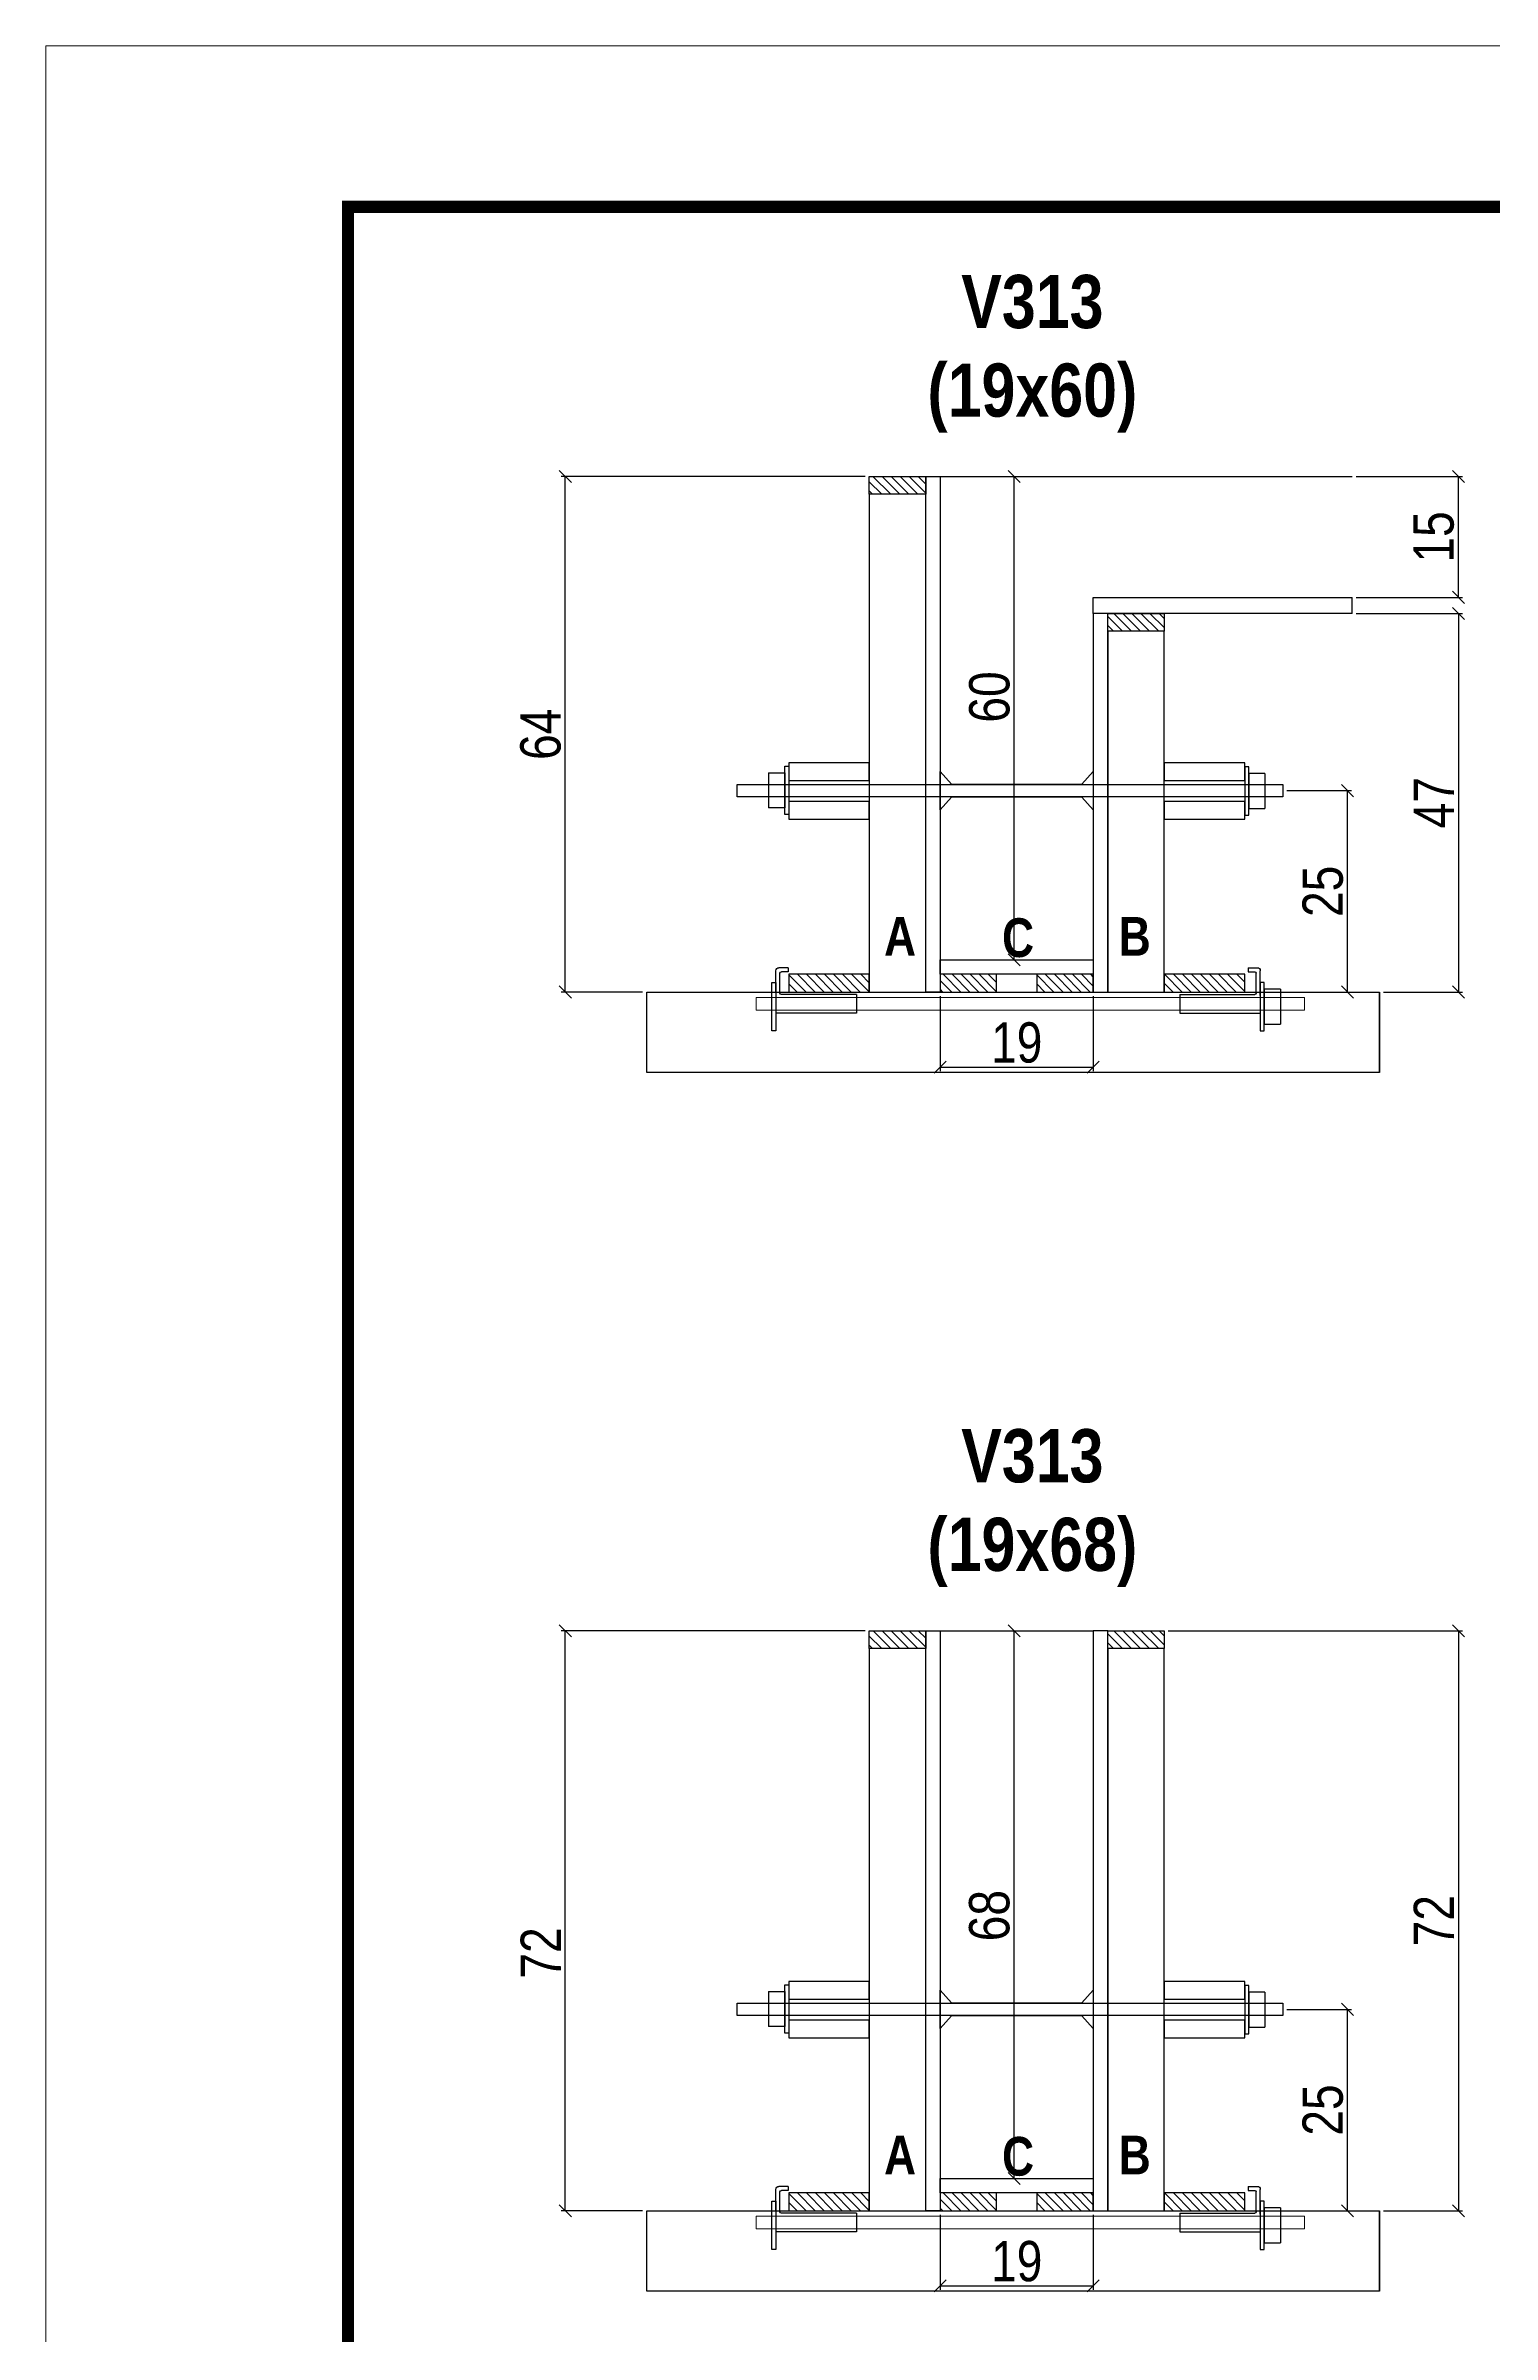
# Model space of a CAD drawing. Extents: x -3394 to 16474, y -5031 to 14397.
# Drawn here: x 9027 to 9386, y 9234 to 9802 of the extents above; entities that cross this region are included whole.
import ezdxf

# ---------------------------------------------------------------- set-up
doc = ezdxf.new("R2010")
doc.units = 0
doc.linetypes.add('DASHED', pattern=[0.75, 0.5, -0.25])
doc.layers.get('0').update_dxf_attribs({"linetype": 'CONTINUOUS'})
doc.layers.get('Defpoints').update_dxf_attribs({"linetype": 'CONTINUOUS'})
for name, color, linetype in [('1HACHURA MADEIRAS', 1, 'CONTINUOUS'), ('barrote', 251, 'CONTINUOUS'), ('COTA', 241, 'CONTINUOUS'), ('detalhes', 4, 'CONTINUOUS'), ('NOMENCLATURA', 7, 'CONTINUOUS'), ('Painéis', 200, 'CONTINUOUS'), ('presilha', 1, 'CONTINUOUS'), ('SARR_2.2x10', 60, 'CONTINUOUS'), ('SARR_2.2x7', 40, 'CONTINUOUS'), ('SARR_3.5x7', 81, 'CONTINUOUS'), ('Tubo de PVC', 51, 'CONTINUOUS')]:
    doc.layers.add(name, color=color, linetype=linetype)
for name, color, linetype, lineweight in [('CONCRETO', 251, 'CONTINUOUS', 25), ('Folhas', 255, 'CONTINUOUS', 9), ('SARRAFO DE PRESSAO', 251, 'DASHED', 9), ('SCO-___-LAJ', 2, 'CONTINUOUS', 0)]:
    doc.layers.add(name, color=color, linetype=linetype, lineweight=lineweight)
doc.styles.add('COTA TECNICA 2X', font='techl___.ttf', dxfattribs={"height": 10})
doc.styles.add('TECNICA', font='techb___.ttf', dxfattribs={"height": 10})
doc.dimstyles.new('SECAO', dxfattribs={"dimscale": 0.333333, "dimtxt": 5, "dimasz": 9, "dimexe": 3, "dimexo": 3, "dimgap": 3, "dimtad": 1, "dimdec": 1, "dimlfac": 0.5, "dimzin": 12, "dimdsep": 46, "dimtxsty": 'COTA TECNICA 2X', "dimblk1": 'OBLIQUE', "dimblk2": 'OBLIQUE', "dimsah": 1, "dimcen": 0.9, "dimclrd": 4, "dimclre": 4, "dimclrt": 240, "dimadec": 1, "dimazin": 3, "dimtfac": 1, "dimtdec": 1, "dimtmove": 0, "dimatfit": 3, "dimfxl": 1, "dimtolj": 1, "dimtzin": 12, "dimarcsym": 0})

# ---------------------------------------------------------------- blocks, each defined once
blk = doc.blocks.new('9999999999')
at = {"layer": 'Folhas'}
blk.add_lwpolyline([(98138.98, 34190.21), (99623.98, 34190.21), (99623.98, 35240.21), (98138.98, 35240.21)], close=True, dxfattribs=at)
at = {"layer": 'Folhas', "color": 30, "const_width": 3}
blk.add_lwpolyline([(98213.98, 34230.21), (99583.98, 34230.21), (99583.98, 35200.21), (98213.98, 35200.21)], close=True, dxfattribs=at)
blk = doc.blocks.new('_Oblique')
at = {"color": 0, "linetype": 'ByBlock', "lineweight": -2}
blk.add_line((-0.5, -0.5), (0.5, 0.5), dxfattribs=at)
blk = doc.blocks.new('*D512')
at = {"layer": 'COTA', "color": 4, "lineweight": -2, "transparency": 16777216}
for p, q in [((9249.26, 9566.29), (9249.26, 9547.61)), ((9287.26, 9566.29), (9287.26, 9547.61)), ((9249.26, 9548.61), (9287.26, 9548.61))]:
    blk.add_line(p, q, dxfattribs=at)
at = {"layer": 'Defpoints', "color": 0, "transparency": 16777216}
for p in [(9249.26, 9567.29), (9287.26, 9567.29), (9287.26, 9548.61)]:
    blk.add_point(p, dxfattribs=at)
at = {"layer": 'COTA', "color": 4, "lineweight": -2, "transparency": 16777216, "xscale": 3, "yscale": 3, "zscale": 3, "rotation": 180}
blk.add_blockref('_Oblique', (9249.26, 9548.61), dxfattribs=at)
at = {"layer": 'COTA', "color": 4, "lineweight": -2, "transparency": 16777216, "xscale": 3, "yscale": 3, "zscale": 3}
blk.add_blockref('_Oblique', (9287.26, 9548.61), dxfattribs=at)
at = {"layer": 'COTA', "color": 240, "transparency": 16777216, "insert": (9268.26, 9554.7), "char_height": 10, "attachment_point": 5, "style": 'COTA TECNICA 2X'}
blk.add_mtext('\\A1;19', dxfattribs=at)
blk = doc.blocks.new('PRESILHA METÁLICA 1')
at = {"layer": 'presilha'}
for p, q in [((7.5, 10.64), (7.5, 19.86)), ((12, 21), (8.64, 21)), ((9, 11.57), (9, 18.93)), ((12, 19.5), (9.57, 19.5)), ((12, 21), (12, 19.5)), ((0, 13), (6, 13)), ((0, 13), (0, 0)), ((6, 15.5), (7.5, 15.5)), ((6, -2.5), (6, 15.5)), ((6, 13), (6, 0)), ((7.5, 15.5), (7.5, -2.5)), ((37.5, 11), (9.57, 11)), ((37.5, 11), (37.5, 4.1)), ((6, 0), (0, 0)), ((37.5, 4.1), (7.5, 4.1)), ((7.5, -2.5), (6, -2.5))]:
    blk.add_line(p, q, dxfattribs=at)
for centre, radius, start, end in [((8.64, 19.86), 1.14, 90, 180), ((9.57, 18.93), 0.57, 90, 180), ((9.57, 11.57), 0.57, 180, 270)]:
    blk.add_arc(centre, radius, start, end, dxfattribs=at)
blk = doc.blocks.new('PRESILHA METÁLICA 2')
at = {"layer": 'presilha'}
for p, q in [((-5.25, 23.5), (-5.25, 22)), ((-5.25, 23.5), (-1.89, 23.5)), ((-5.25, 22), (-2.82, 22)), ((-2.25, 14.07), (-2.25, 21.43)), ((-0.75, 14.64), (-0.75, 22.36)), ((0.75, 18), (-0.75, 18)), ((-0.75, 18), (-0.75, 0)), ((0.75, 0), (0.75, 18)), ((-30.75, 13.5), (-30.75, 6.6)), ((-30.75, 13.5), (-2.82, 13.5)), ((-30.75, 6.6), (-0.75, 6.6)), ((-0.75, 0), (0.75, 0))]:
    blk.add_line(p, q, dxfattribs=at)
for centre, radius, start, end in [((-2.82, 21.43), 0.57, 0, 90), ((-1.89, 22.36), 1.14, 0, 90), ((-2.82, 14.07), 0.57, 270, 0)]:
    blk.add_arc(centre, radius, start, end, dxfattribs=at)
blk = doc.blocks.new('*D513')
at = {"layer": 'COTA', "color": 4, "lineweight": -2, "transparency": 16777216}
for p, q in [((9352.55, 9661.29), (9378.91, 9661.29)), ((9377.91, 9661.29), (9377.91, 9567.29)), ((9359.31, 9567.29), (9378.91, 9567.29))]:
    blk.add_line(p, q, dxfattribs=at)
at = {"layer": 'Defpoints', "color": 0, "transparency": 16777216}
for p in [(9351.55, 9661.29), (9358.31, 9567.29), (9377.91, 9567.29)]:
    blk.add_point(p, dxfattribs=at)
at = {"layer": 'COTA', "color": 4, "lineweight": -2, "transparency": 16777216, "xscale": 3, "yscale": 3, "zscale": 3}
for p, rotation in [((9377.91, 9661.29), 90), ((9377.91, 9567.29), 270)]:
    blk.add_blockref('_Oblique', p, dxfattribs=dict(at, rotation=rotation))
at = {"layer": 'COTA', "color": 240, "transparency": 16777216, "insert": (9371.83, 9614.29), "char_height": 10, "attachment_point": 5, "rotation": 90, "style": 'COTA TECNICA 2X'}
blk.add_mtext('\\A1;47', dxfattribs=at)
blk = doc.blocks.new('*D514')
at = {"layer": 'COTA', "color": 4, "lineweight": -2, "transparency": 16777216}
for p, q in [((9250.26, 9695.29), (9268.62, 9695.29)), ((9267.62, 9575.29), (9267.62, 9695.29)), ((9257.67, 9575.29), (9268.62, 9575.29))]:
    blk.add_line(p, q, dxfattribs=at)
at = {"layer": 'Defpoints', "color": 0, "transparency": 16777216}
for p in [(9249.26, 9695.29), (9267.62, 9695.29), (9256.67, 9575.29)]:
    blk.add_point(p, dxfattribs=at)
at = {"layer": 'COTA', "color": 4, "lineweight": -2, "transparency": 16777216, "xscale": 3, "yscale": 3, "zscale": 3}
for p, rotation in [((9267.62, 9695.29), 90), ((9267.62, 9575.29), 270)]:
    blk.add_blockref('_Oblique', p, dxfattribs=dict(at, rotation=rotation))
at = {"layer": 'COTA', "color": 240, "transparency": 16777216, "insert": (9261.52, 9640.55), "char_height": 10, "attachment_point": 5, "rotation": 90, "style": 'COTA TECNICA 2X'}
blk.add_mtext('\\A1;60', dxfattribs=at)
blk = doc.blocks.new('*D515')
at = {"layer": 'COTA', "color": 4, "lineweight": -2, "transparency": 16777216}
for p, q in [((9352.55, 9695.29), (9378.91, 9695.29)), ((9377.91, 9665.29), (9377.91, 9695.29)), ((9352.55, 9665.29), (9378.91, 9665.29))]:
    blk.add_line(p, q, dxfattribs=at)
at = {"layer": 'Defpoints', "color": 0, "transparency": 16777216}
for p in [(9351.55, 9695.29), (9377.91, 9695.29), (9351.55, 9665.29)]:
    blk.add_point(p, dxfattribs=at)
at = {"layer": 'COTA', "color": 4, "lineweight": -2, "transparency": 16777216, "xscale": 3, "yscale": 3, "zscale": 3}
for p, rotation in [((9377.91, 9695.29), 90), ((9377.91, 9665.29), 270)]:
    blk.add_blockref('_Oblique', p, dxfattribs=dict(at, rotation=rotation))
at = {"layer": 'COTA', "color": 240, "transparency": 16777216, "insert": (9371.8, 9680.29), "char_height": 10, "attachment_point": 5, "rotation": 90, "style": 'COTA TECNICA 2X'}
blk.add_mtext('\\A1;15', dxfattribs=at)
blk = doc.blocks.new('*D516')
at = {"layer": 'COTA', "color": 4, "lineweight": -2, "transparency": 16777216}
for p, q in [((9230.66, 9695.29), (9155.19, 9695.29)), ((9156.19, 9567.29), (9156.19, 9695.29)), ((9175.39, 9567.29), (9155.19, 9567.29))]:
    blk.add_line(p, q, dxfattribs=at)
at = {"layer": 'Defpoints', "color": 0, "transparency": 16777216}
for p in [(9156.19, 9695.29), (9231.66, 9695.29), (9176.39, 9567.29)]:
    blk.add_point(p, dxfattribs=at)
at = {"layer": 'COTA', "color": 4, "lineweight": -2, "transparency": 16777216, "xscale": 3, "yscale": 3, "zscale": 3}
for p, rotation in [((9156.19, 9695.29), 90), ((9156.19, 9567.29), 270)]:
    blk.add_blockref('_Oblique', p, dxfattribs=dict(at, rotation=rotation))
at = {"layer": 'COTA', "color": 240, "transparency": 16777216, "insert": (9150.08, 9631.29), "char_height": 10, "attachment_point": 5, "rotation": 90, "style": 'COTA TECNICA 2X'}
blk.add_mtext('\\A1;64', dxfattribs=at)
blk = doc.blocks.new('*D517')
at = {"layer": 'COTA', "color": 4, "lineweight": -2, "transparency": 16777216}
for p, q in [((9335.34, 9617.29), (9351.39, 9617.29)), ((9350.39, 9567.29), (9350.39, 9617.29)), ((9325.86, 9567.29), (9351.39, 9567.29))]:
    blk.add_line(p, q, dxfattribs=at)
at = {"layer": 'Defpoints', "color": 0, "transparency": 16777216}
for p in [(9334.34, 9617.29), (9350.39, 9617.29), (9324.86, 9567.29)]:
    blk.add_point(p, dxfattribs=at)
at = {"layer": 'COTA', "color": 4, "lineweight": -2, "transparency": 16777216, "xscale": 3, "yscale": 3, "zscale": 3}
for p, rotation in [((9350.39, 9617.29), 90), ((9350.39, 9567.29), 270)]:
    blk.add_blockref('_Oblique', p, dxfattribs=dict(at, rotation=rotation))
at = {"layer": 'COTA', "color": 240, "transparency": 16777216, "insert": (9344.28, 9592.29), "char_height": 10, "attachment_point": 5, "rotation": 90, "style": 'COTA TECNICA 2X'}
blk.add_mtext('\\A1;25', dxfattribs=at)
blk = doc.blocks.new('*D539')
at = {"layer": 'COTA', "color": 4, "lineweight": -2, "transparency": 16777216}
for p, q in [((9249.26, 9263.68), (9249.26, 9245.01)), ((9287.26, 9263.68), (9287.26, 9245.01)), ((9249.26, 9246.01), (9287.26, 9246.01))]:
    blk.add_line(p, q, dxfattribs=at)
at = {"layer": 'Defpoints', "color": 0, "transparency": 16777216}
for p in [(9249.26, 9264.68), (9287.26, 9264.68), (9287.26, 9246.01)]:
    blk.add_point(p, dxfattribs=at)
at = {"layer": 'COTA', "color": 4, "lineweight": -2, "transparency": 16777216, "xscale": 3, "yscale": 3, "zscale": 3, "rotation": 180}
blk.add_blockref('_Oblique', (9249.26, 9246.01), dxfattribs=at)
at = {"layer": 'COTA', "color": 4, "lineweight": -2, "transparency": 16777216, "xscale": 3, "yscale": 3, "zscale": 3}
blk.add_blockref('_Oblique', (9287.26, 9246.01), dxfattribs=at)
at = {"layer": 'COTA', "color": 240, "transparency": 16777216, "insert": (9268.26, 9252.1), "char_height": 10, "attachment_point": 5, "style": 'COTA TECNICA 2X'}
blk.add_mtext('\\A1;19', dxfattribs=at)
blk = doc.blocks.new('*D540')
at = {"layer": 'COTA', "color": 4, "lineweight": -2, "transparency": 16777216}
for p, q in [((9305.86, 9408.68), (9378.91, 9408.68)), ((9377.91, 9408.68), (9377.91, 9264.68)), ((9359.31, 9264.68), (9378.91, 9264.68))]:
    blk.add_line(p, q, dxfattribs=at)
at = {"layer": 'Defpoints', "color": 0, "transparency": 16777216}
for p in [(9304.86, 9408.68), (9358.31, 9264.68), (9377.91, 9264.68)]:
    blk.add_point(p, dxfattribs=at)
at = {"layer": 'COTA', "color": 4, "lineweight": -2, "transparency": 16777216, "xscale": 3, "yscale": 3, "zscale": 3}
for p, rotation in [((9377.91, 9408.68), 90), ((9377.91, 9264.68), 270)]:
    blk.add_blockref('_Oblique', p, dxfattribs=dict(at, rotation=rotation))
at = {"layer": 'COTA', "color": 240, "transparency": 16777216, "insert": (9371.83, 9336.68), "char_height": 10, "attachment_point": 5, "rotation": 90, "style": 'COTA TECNICA 2X'}
blk.add_mtext('\\A1;72', dxfattribs=at)
blk = doc.blocks.new('*D541')
at = {"layer": 'COTA', "color": 4, "lineweight": -2, "transparency": 16777216}
for p, q in [((9250.26, 9408.68), (9268.62, 9408.68)), ((9267.62, 9272.68), (9267.62, 9408.68)), ((9257.67, 9272.68), (9268.62, 9272.68))]:
    blk.add_line(p, q, dxfattribs=at)
at = {"layer": 'Defpoints', "color": 0, "transparency": 16777216}
for p in [(9249.26, 9408.68), (9267.62, 9408.68), (9256.67, 9272.68)]:
    blk.add_point(p, dxfattribs=at)
at = {"layer": 'COTA', "color": 4, "lineweight": -2, "transparency": 16777216, "xscale": 3, "yscale": 3, "zscale": 3}
for p, rotation in [((9267.62, 9408.68), 90), ((9267.62, 9272.68), 270)]:
    blk.add_blockref('_Oblique', p, dxfattribs=dict(at, rotation=rotation))
at = {"layer": 'COTA', "color": 240, "transparency": 16777216, "insert": (9261.5, 9337.95), "char_height": 10, "attachment_point": 5, "rotation": 90, "style": 'COTA TECNICA 2X'}
blk.add_mtext('\\A1;68', dxfattribs=at)
blk = doc.blocks.new('*D542')
at = {"layer": 'COTA', "color": 4, "lineweight": -2, "transparency": 16777216}
for p, q in [((9230.66, 9408.68), (9155.19, 9408.68)), ((9156.19, 9264.68), (9156.19, 9408.68)), ((9175.39, 9264.68), (9155.19, 9264.68))]:
    blk.add_line(p, q, dxfattribs=at)
at = {"layer": 'Defpoints', "color": 0, "transparency": 16777216}
for p in [(9156.19, 9408.68), (9231.66, 9408.68), (9176.39, 9264.68)]:
    blk.add_point(p, dxfattribs=at)
at = {"layer": 'COTA', "color": 4, "lineweight": -2, "transparency": 16777216, "xscale": 3, "yscale": 3, "zscale": 3}
for p, rotation in [((9156.19, 9408.68), 90), ((9156.19, 9264.68), 270)]:
    blk.add_blockref('_Oblique', p, dxfattribs=dict(at, rotation=rotation))
at = {"layer": 'COTA', "color": 240, "transparency": 16777216, "insert": (9150.11, 9328.68), "char_height": 10, "attachment_point": 5, "rotation": 90, "style": 'COTA TECNICA 2X'}
blk.add_mtext('\\A1;72', dxfattribs=at)
blk = doc.blocks.new('*D543')
at = {"layer": 'COTA', "color": 4, "lineweight": -2, "transparency": 16777216}
for p, q in [((9335.34, 9314.68), (9351.39, 9314.68)), ((9350.39, 9264.68), (9350.39, 9314.68)), ((9325.86, 9264.68), (9351.39, 9264.68))]:
    blk.add_line(p, q, dxfattribs=at)
at = {"layer": 'Defpoints', "color": 0, "transparency": 16777216}
for p in [(9334.34, 9314.68), (9350.39, 9314.68), (9324.86, 9264.68)]:
    blk.add_point(p, dxfattribs=at)
at = {"layer": 'COTA', "color": 4, "lineweight": -2, "transparency": 16777216, "xscale": 3, "yscale": 3, "zscale": 3}
for p, rotation in [((9350.39, 9314.68), 90), ((9350.39, 9264.68), 270)]:
    blk.add_blockref('_Oblique', p, dxfattribs=dict(at, rotation=rotation))
at = {"layer": 'COTA', "color": 240, "transparency": 16777216, "insert": (9344.28, 9289.68), "char_height": 10, "attachment_point": 5, "rotation": 90, "style": 'COTA TECNICA 2X'}
blk.add_mtext('\\A1;25', dxfattribs=at)

msp = doc.modelspace()

# ---------------------------------------------------------------- hatches: boundary and pattern name
at = {"layer": 'SARR_2.2x10'}
h = msp.add_hatch(dxfattribs=at)
h.set_pattern_fill('ANSI31', color=256, scale=0.5, angle=90)
h.set_pattern_definition([(135, (42422.6788, -113944.8838), (-1.122532015, -1.122532015), [])])
h.paths.add_polyline_path([(9231.66, 9571.69), (9231.66, 9567.29), (9211.66, 9567.29), (9211.66, 9571.69)])
h = msp.add_hatch(dxfattribs=at)
h.set_pattern_fill('ANSI31', color=256, scale=0.5, angle=90)
h.set_pattern_definition([(135, (42309.4788, -113944.8838), (-1.122532015, -1.122532015), [])])
h.paths.add_polyline_path([(9324.86, 9571.69), (9324.86, 9567.29), (9304.86, 9567.29), (9304.86, 9571.69)])
h = msp.add_hatch(dxfattribs=at)
h.set_pattern_fill('ANSI31', color=256, scale=0.5, angle=90)
h.set_pattern_definition([(135, (42422.6788, -114247.4852), (-1.122532015, -1.122532015), [])])
h.paths.add_polyline_path([(9231.66, 9269.08), (9231.66, 9264.68), (9211.66, 9264.68), (9211.66, 9269.08)])
h = msp.add_hatch(dxfattribs=at)
h.set_pattern_fill('ANSI31', color=256, scale=0.5, angle=90)
h.set_pattern_definition([(135, (42309.4788, -114247.4852), (-1.122532015, -1.122532015), [])])
h.paths.add_polyline_path([(9324.86, 9269.08), (9324.86, 9264.68), (9304.86, 9264.68), (9304.86, 9269.08)])
at = {"layer": 'SARR_2.2x7'}
h = msp.add_hatch(dxfattribs=at)
h.set_pattern_fill('ANSI31', color=256, scale=0.5, angle=90)
h.set_pattern_definition([(135, (42313.4788, -113821.2838), (-1.122532015, -1.122532015), [])])
h.paths.add_polyline_path([(9245.66, 9695.29), (9245.66, 9690.89), (9231.66, 9690.89), (9231.66, 9695.29)])
h = msp.add_hatch(dxfattribs=at)
h.set_pattern_fill('ANSI31', color=256, scale=0.5, angle=90)
h.set_pattern_definition([(135, (42254.2788, -113855.2838), (-1.122532015, -1.122532015), [])])
h.paths.add_polyline_path([(9304.86, 9661.29), (9304.86, 9656.89), (9290.86, 9656.89), (9290.86, 9661.29)])
h = msp.add_hatch(dxfattribs=at)
h.set_pattern_fill('ANSI31', color=256, scale=0.5, angle=90)
h.set_pattern_definition([(135, (42461.0788, -113944.8838), (-1.122532015, -1.122532015), [])])
h.paths.add_polyline_path([(9263.26, 9571.69), (9263.26, 9567.29), (9249.26, 9567.29), (9249.26, 9571.69)])
h = msp.add_hatch(dxfattribs=at)
h.set_pattern_fill('ANSI31', color=256, scale=0.5, angle=90)
h.set_pattern_definition([(135, (42437.0788, -113944.8838), (-1.122532015, -1.122532015), [])])
h.paths.add_polyline_path([(9287.26, 9571.69), (9287.26, 9567.29), (9273.26, 9567.29), (9273.26, 9571.69)])
h = msp.add_hatch(dxfattribs=at)
h.set_pattern_fill('ANSI31', color=256, scale=0.5, angle=90)
h.set_pattern_definition([(135, (42313.4788, -114107.8852), (-1.122532015, -1.122532015), [])])
h.paths.add_polyline_path([(9245.66, 9408.68), (9245.66, 9404.28), (9231.66, 9404.28), (9231.66, 9408.68)])
h = msp.add_hatch(dxfattribs=at)
h.set_pattern_fill('ANSI31', color=256, scale=0.5, angle=90)
h.set_pattern_definition([(135, (42254.2788, -114107.8852), (-1.122532015, -1.122532015), [])])
h.paths.add_polyline_path([(9304.86, 9408.68), (9304.86, 9404.28), (9290.86, 9404.28), (9290.86, 9408.68)])
h = msp.add_hatch(dxfattribs=at)
h.set_pattern_fill('ANSI31', color=256, scale=0.5, angle=90)
h.set_pattern_definition([(135, (42461.0788, -114247.4852), (-1.122532015, -1.122532015), [])])
h.paths.add_polyline_path([(9263.26, 9269.08), (9263.26, 9264.68), (9249.26, 9264.68), (9249.26, 9269.08)])
h = msp.add_hatch(dxfattribs=at)
h.set_pattern_fill('ANSI31', color=256, scale=0.5, angle=90)
h.set_pattern_definition([(135, (42437.0788, -114247.4852), (-1.122532015, -1.122532015), [])])
h.paths.add_polyline_path([(9287.26, 9269.08), (9287.26, 9264.68), (9273.26, 9264.68), (9273.26, 9269.08)])

# ---------------------------------------------------------------- linework, layer by layer
at = {"layer": '1HACHURA MADEIRAS'}
for points in [[(9231.66, 9624.2), (9211.66, 9624.2), (9211.66, 9619.8), (9231.66, 9619.8)], [(9231.66, 9614.6), (9211.66, 9614.6), (9211.66, 9610.2), (9231.66, 9610.2)], [(9231.66, 9321.59), (9211.66, 9321.59), (9211.66, 9317.19), (9231.66, 9317.19)], [(9231.66, 9311.99), (9211.66, 9311.99), (9211.66, 9307.59), (9231.66, 9307.59)]]:
    msp.add_lwpolyline(points, close=True, dxfattribs=at)
at = {"layer": '1HACHURA MADEIRAS', "elevation": 0}
for points in [[(9324.86, 9624.2), (9304.86, 9624.2), (9304.86, 9619.8), (9324.86, 9619.8)], [(9324.86, 9614.6), (9304.86, 9614.6), (9304.86, 9610.2), (9324.86, 9610.2)], [(9324.86, 9321.59), (9304.86, 9321.59), (9304.86, 9317.19), (9324.86, 9317.19)], [(9324.86, 9311.99), (9304.86, 9311.99), (9304.86, 9307.59), (9324.86, 9307.59)]]:
    msp.add_lwpolyline(points, close=True, dxfattribs=at)
at = {"layer": 'barrote', "elevation": 0}
for points in [[(9358.31, 9547.29), (9176.39, 9547.29), (9176.39, 9567.29), (9358.31, 9567.29)], [(9358.31, 9244.68), (9176.39, 9244.68), (9176.39, 9264.68), (9358.31, 9264.68)]]:
    msp.add_lwpolyline(points, close=True, dxfattribs=at)
at = {"layer": 'CONCRETO', "linetype": 'Continuous'}
for p, q in [((9249.26, 9695.29), (9351.55, 9695.29)), ((9249.26, 9408.68), (9287.26, 9408.68))]:
    msp.add_line(p, q, dxfattribs=at)
at = {"layer": 'detalhes', "color": 250}
for p, q in [((9358.31, 9547.29), (9358.31, 9567.29)), ((9358.31, 9244.68), (9358.31, 9264.68))]:
    msp.add_line(p, q, dxfattribs=at)
at = {"layer": 'Painéis', "linetype": 'Continuous'}
msp.add_line((9351.55, 9661.29), (9351.55, 9665.29), dxfattribs=at)
at = {"layer": 'Painéis', "linetype": 'Continuous', "elevation": 0}
for points in [[(9245.66, 9567.29), (9245.66, 9695.29), (9249.26, 9695.29), (9249.26, 9567.29)], [(9290.86, 9567.29), (9290.86, 9661.29), (9287.26, 9661.29), (9287.26, 9567.29)], [(9249.26, 9575.29), (9287.26, 9575.29), (9287.26, 9571.69), (9249.26, 9571.69)], [(9245.66, 9264.68), (9245.66, 9408.68), (9249.26, 9408.68), (9249.26, 9264.68)], [(9290.86, 9264.68), (9290.86, 9408.68), (9287.26, 9408.68), (9287.26, 9264.68)], [(9249.26, 9272.68), (9287.26, 9272.68), (9287.26, 9269.08), (9249.26, 9269.08)]]:
    msp.add_lwpolyline(points, close=True, dxfattribs=at)
msp.add_lwpolyline([(9351.55, 9661.29), (9287.26, 9661.29), (9287.26, 9665.29), (9351.55, 9665.29)], dxfattribs=at)
at = {"layer": 'presilha'}
for p, q in [((9206.66, 9621.72), (9210.66, 9621.72)), ((9206.66, 9621.72), (9206.66, 9613.05)), ((9210.66, 9623.39), (9211.66, 9623.39)), ((9210.66, 9611.39), (9210.66, 9623.39)), ((9210.66, 9621.72), (9210.66, 9613.05)), ((9211.66, 9623.39), (9211.66, 9611.39)), ((9325.86, 9623.2, 0), (9324.86, 9623.2, 0)), ((9324.86, 9623.2, 0), (9324.86, 9611.2, 0)), ((9325.86, 9611.2, 0), (9325.86, 9623.2, 0)), ((9329.86, 9621.53, 0), (9325.86, 9621.53, 0)), ((9325.86, 9621.53, 0), (9325.86, 9612.86, 0)), ((9329.86, 9621.53, 0), (9329.86, 9612.86, 0)), ((9210.66, 9613.05), (9206.66, 9613.05)), ((9211.66, 9611.39), (9210.66, 9611.39)), ((9324.86, 9611.2, 0), (9325.86, 9611.2, 0)), ((9325.86, 9612.86, 0), (9329.86, 9612.86, 0)), ((9210.66, 9320.78), (9211.66, 9320.78)), ((9210.66, 9308.78), (9210.66, 9320.78)), ((9211.66, 9320.78), (9211.66, 9308.78)), ((9325.86, 9320.59, 0), (9324.86, 9320.59, 0)), ((9324.86, 9320.59, 0), (9324.86, 9308.59, 0)), ((9325.86, 9308.59, 0), (9325.86, 9320.59, 0)), ((9206.66, 9319.12), (9210.66, 9319.12)), ((9206.66, 9319.12), (9206.66, 9310.45)), ((9210.66, 9319.12), (9210.66, 9310.45)), ((9329.86, 9318.93, 0), (9325.86, 9318.93, 0)), ((9325.86, 9318.93, 0), (9325.86, 9310.26, 0)), ((9329.86, 9318.93, 0), (9329.86, 9310.26, 0)), ((9210.66, 9310.45), (9206.66, 9310.45)), ((9211.66, 9308.78), (9210.66, 9308.78)), ((9324.86, 9308.59, 0), (9325.86, 9308.59, 0)), ((9325.86, 9310.26, 0), (9329.86, 9310.26, 0))]:
    msp.add_line(p, q, dxfattribs=at)
for points in [[(9198.87, 9618.79), (9334.34, 9618.79), (9334.34, 9615.79), (9198.87, 9615.79)], [(9198.87, 9316.18), (9334.34, 9316.18), (9334.34, 9313.18), (9198.87, 9313.18)]]:
    msp.add_lwpolyline(points, close=True, dxfattribs=at)
at = {"layer": 'SARR_2.2x10', "elevation": 0}
for points in [[(9231.66, 9571.69), (9211.66, 9571.69), (9211.66, 9567.29), (9231.66, 9567.29)], [(9324.86, 9571.69), (9304.86, 9571.69), (9304.86, 9567.29), (9324.86, 9567.29)], [(9231.66, 9269.08), (9211.66, 9269.08), (9211.66, 9264.68), (9231.66, 9264.68)], [(9324.86, 9269.08), (9304.86, 9269.08), (9304.86, 9264.68), (9324.86, 9264.68)]]:
    msp.add_lwpolyline(points, close=True, dxfattribs=at)
at = {"layer": 'SARR_2.2x7', "elevation": 0}
for points in [[(9231.66, 9695.29), (9245.66, 9695.29), (9245.66, 9690.89), (9231.66, 9690.89)], [(9290.86, 9661.29), (9304.86, 9661.29), (9304.86, 9656.89), (9290.86, 9656.89)], [(9263.26, 9571.69), (9249.26, 9571.69), (9249.26, 9567.29), (9263.26, 9567.29)], [(9287.26, 9571.69), (9273.26, 9571.69), (9273.26, 9567.29), (9287.26, 9567.29)], [(9231.66, 9408.68), (9245.66, 9408.68), (9245.66, 9404.28), (9231.66, 9404.28)], [(9290.86, 9408.68), (9304.86, 9408.68), (9304.86, 9404.28), (9290.86, 9404.28)], [(9263.26, 9269.08), (9249.26, 9269.08), (9249.26, 9264.68), (9263.26, 9264.68)], [(9287.26, 9269.08), (9273.26, 9269.08), (9273.26, 9264.68), (9287.26, 9264.68)]]:
    msp.add_lwpolyline(points, close=True, dxfattribs=at)
at = {"layer": 'SARR_3.5x7', "elevation": 0}
for points in [[(9245.66, 9690.89), (9231.66, 9690.89), (9231.66, 9567.29), (9245.66, 9567.29)], [(9304.86, 9656.89), (9290.86, 9656.89), (9290.86, 9567.29), (9304.86, 9567.29)], [(9245.66, 9404.28), (9231.66, 9404.28), (9231.66, 9264.68), (9245.66, 9264.68)], [(9304.86, 9404.28), (9290.86, 9404.28), (9290.86, 9264.68), (9304.86, 9264.68)]]:
    msp.add_lwpolyline(points, close=True, dxfattribs=at)
at = {"layer": 'SCO-___-LAJ', "color": 1, "elevation": 0}
for points in [[(9339.71, 9565.95), (9203.54, 9565.95), (9203.54, 9562.75), (9339.71, 9562.75)], [(9339.71, 9263.35), (9203.54, 9263.35), (9203.54, 9260.15), (9339.71, 9260.15)]]:
    msp.add_lwpolyline(points, close=True, dxfattribs=at)
at = {"layer": 'Tubo de PVC'}
for points in [[(9287.26, 9622.03), (9287.26, 9612.54), (9284.46, 9615.69), (9252.06, 9615.69), (9249.26, 9612.54), (9249.26, 9622.03), (9252.06, 9618.88), (9284.46, 9618.88)], [(9287.26, 9319.43), (9287.26, 9309.94), (9284.46, 9313.09), (9252.06, 9313.09), (9249.26, 9309.94), (9249.26, 9319.43), (9252.06, 9316.28), (9284.46, 9316.28)]]:
    msp.add_lwpolyline(points, close=True, dxfattribs=at)

# ---------------------------------------------------------------- block references
at = {"layer": 'presilha', "xscale": -0.6666666666666666, "yscale": 0.6666666666666666, "zscale": 0.6666666666666666}
for name, p in [('PRESILHA METÁLICA 2', (9207.98, 9557.65)), ('PRESILHA METÁLICA 1', (9333.72, 9559.32)), ('PRESILHA METÁLICA 2', (9207.98, 9255.05)), ('PRESILHA METÁLICA 1', (9333.72, 9256.72))]:
    msp.add_blockref(name, p, dxfattribs=at)
at = {"layer": 'SARRAFO DE PRESSAO', "color": 6, "linetype": 'ByBlock'}
msp.add_blockref('9999999999', (-89111.77, -25437.95), dxfattribs=at)

# ---------------------------------------------------------------- texts
at = {"layer": 'detalhes', "style": 'TECNICA'}
for s, p in [('A', (9235.33, 9576.31)), ('C', (9264.62, 9575.99)), ('B', (9293.59, 9576.31)), ('A', (9235.33, 9273.7)), ('C', (9264.62, 9273.39)), ('B', (9293.59, 9273.7))]:
    msp.add_text(s, height=9.6, dxfattribs=at).set_placement(p)
at = {"layer": 'NOMENCLATURA', "char_height": 13.2, "attachment_point": 2, "style": 'TECNICA'}
for s, insert in [('V313\\P(19x60)', (9272.14, 9745.36)), ('V313\\P(19x68)', (9272.14, 9458.75))]:
    msp.add_mtext_dynamic_manual_height_columns(s, width=13.2, gutter_width=1, heights=[0], dxfattribs=dict(at, insert=insert))

# ---------------------------------------------------------------- dimensions: what is measured, and where the dimension line sits
at = {"layer": 'COTA'}
for base, p1, p2, picture, middle in [((9156.19, 9695.29), (9176.39, 9567.29), (9231.66, 9695.29), '*D516', (9156.19, 9631.29)), ((9267.62, 9695.29), (9256.67, 9575.29), (9249.26, 9695.29), '*D514', (9267.62, 9640.55)), ((9377.91, 9695.29), (9351.55, 9665.29), (9351.55, 9695.29), '*D515', (9377.91, 9680.29)), ((9156.19, 9408.68), (9176.39, 9264.68), (9231.66, 9408.68), '*D542', (9156.19, 9328.68)), ((9267.62, 9408.68), (9256.67, 9272.68), (9249.26, 9408.68), '*D541', (9267.62, 9337.95))]:
    dim = msp.add_linear_dim(base=base, p1=p1, p2=p2, angle=90, dimstyle='SECAO', dxfattribs=at)
    dim.commit()
    dim.dimension.update_dxf_attribs({"geometry": picture, "text_midpoint": middle, "dimtype": 160})
for base, p1, p2, picture, middle in [((9377.91, 9567.29), (9351.55, 9661.29), (9358.31, 9567.29), '*D513', (9371.83, 9614.29)), ((9350.39, 9617.29), (9324.86, 9567.29), (9334.34, 9617.29), '*D517', (9344.28, 9592.29)), ((9377.91, 9264.68), (9304.86, 9408.68), (9358.31, 9264.68), '*D540', (9371.83, 9336.68)), ((9350.39, 9314.68), (9324.86, 9264.68), (9334.34, 9314.68), '*D543', (9344.28, 9289.68))]:
    dim = msp.add_linear_dim(base=base, p1=p1, p2=p2, angle=90, dimstyle='SECAO', dxfattribs=at)
    dim.commit()
    dim.dimension.update_dxf_attribs({"geometry": picture, "text_midpoint": middle})
for base, p1, p2, picture, middle in [((9287.26, 9548.61), (9249.26, 9567.29), (9287.26, 9567.29), '*D512', (9268.26, 9548.61)), ((9287.26, 9246.01), (9249.26, 9264.68), (9287.26, 9264.68), '*D539', (9268.26, 9246.01))]:
    dim = msp.add_linear_dim(base=base, p1=p1, p2=p2, dimstyle='SECAO', dxfattribs=at)
    dim.commit()
    dim.dimension.update_dxf_attribs({"geometry": picture, "text_midpoint": middle, "dimtype": 160})

doc.saveas('drawing.dxf')
